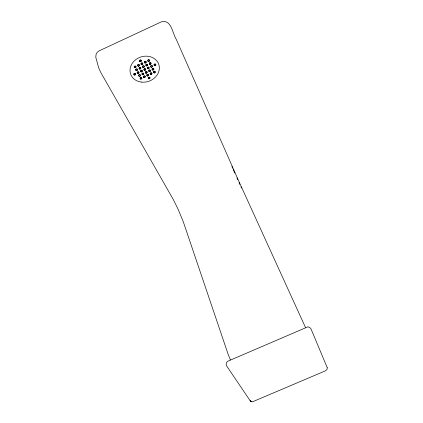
<?xml version="1.0" encoding="UTF-8"?>
<svg xmlns="http://www.w3.org/2000/svg" width="423" height="423" viewBox="0 0 423 423"><rect width="100%" height="100%" fill="white"/><g stroke="black" fill="none" stroke-linecap="round" stroke-linejoin="round"><path stroke-width="0.63" d="M230.403 359.894L228.013 353.94L183.207 221.53L177.967 208.957L173.367 199.656L100.759 72.455L98.696 67.865L95.788 57.301L96.095 54.25L97.237 52.251L99.061 50.882L161.745 21.679C171.601 19.664 172.32 33.026 176.301 39.45L238.429 180.362L305.448 327.397M231.92 166.503L232.719 168.301M233.247 169.496L234.839 173.092M236.959 177.882L237.752 179.68M239.08 182.673L239.878 184.47M240.936 186.866L241.47 188.061M155.31 65.369A0.894 0.767 -21.5 0 1 154.014 64.825A0.894 0.767 -21.5 0 1 155.252 63.973A0.894 0.767 -21.5 0 1 155.453 65.269M154.881 72.523A0.888 0.756 -20.9 0 1 153.486 72.259A0.888 0.756 -20.9 0 1 154.469 71.207A0.888 0.756 -20.9 0 1 155.051 72.338M152.518 69.864A0.888 0.761 -20.8 0 1 152.132 68.896A0.888 0.761 -20.8 0 1 153.232 68.389A0.888 0.761 -20.8 0 1 153.766 69.287M153.607 69.568A0.888 0.761 -20.8 0 1 153.343 69.784M151.608 67.051A0.894 0.767 -20.7 0 1 150.657 66.184A0.894 0.767 -20.7 0 1 151.979 65.576A0.894 0.767 -20.7 0 1 152.079 66.829M150.435 64.09A0.899 0.777 -20.6 0 1 149.208 63.498A0.899 0.777 -20.6 0 1 150.371 62.62A0.899 0.777 -20.6 0 1 150.778 63.831M149.478 60.711A0.899 0.783 -20.6 0 1 147.997 61.065A0.899 0.783 -20.6 0 1 148.42 59.738A0.899 0.783 -20.6 0 1 149.531 60.558M150.366 74.131A0.888 0.756 -20.1 0 1 150.339 73.063A0.888 0.756 -20.1 0 1 151.55 72.893A0.888 0.756 -20.1 0 1 151.656 73.951M151.238 74.237A0.888 0.756 -20.1 0 1 150.572 74.242M147.812 68.589A0.894 0.767 -19.9 0 1 147.495 67.368A0.894 0.767 -19.9 0 1 148.928 67.421A0.894 0.767 -19.9 0 1 148.235 68.605M146.543 65.745A0.899 0.772 -19.8 0 1 145.951 64.613A0.899 0.772 -19.8 0 1 147.4 64.418A0.899 0.772 -19.8 0 1 146.971 65.687M145.438 62.816A0.899 0.783 -19.7 0 1 144.375 62.239A0.899 0.783 -19.7 0 1 145.189 61.272A0.899 0.783 -19.7 0 1 146.141 61.975M146.041 62.361A0.899 0.783 -19.7 0 1 145.755 62.667M147.389 75.828A0.888 0.756 -19.4 0 1 146.94 74.675A0.888 0.756 -19.4 0 1 148.373 74.596A0.888 0.756 -19.4 0 1 147.812 75.807M143.244 67.315A0.899 0.772 -19 0 1 142.535 66.231A0.899 0.772 -19 0 1 143.994 65.967A0.899 0.772 -19 0 1 143.587 67.252M141.531 64.391A0.899 0.783 -18.9 0 1 141.197 63.154A0.899 0.783 -18.9 0 1 142.646 63.207A0.899 0.783 -18.9 0 1 141.959 64.407M140.225 61.509A0.904 0.788 -18.8 0 1 139.616 60.362A0.904 0.788 -18.8 0 1 141.081 60.161A0.904 0.788 -18.8 0 1 140.653 61.451M142.778 74.575A0.888 0.761 -18.5 0 1 141.996 73.708A0.888 0.761 -18.5 0 1 143.148 73.047A0.888 0.761 -18.5 0 1 143.63 74.088M143.534 74.221A0.888 0.761 -18.5 0 1 143.196 74.48M141.583 71.704A0.894 0.767 -18.4 0 1 140.531 70.89A0.894 0.767 -18.4 0 1 141.874 70.266A0.894 0.767 -18.4 0 1 141.901 71.556M140.367 68.743A0.899 0.772 -18.3 0 1 139.056 68.251A0.899 0.772 -18.3 0 1 140.177 67.32A0.899 0.772 -18.3 0 1 140.626 68.526M141.134 78.889A0.883 0.756 -18 0 1 140.087 78.118A0.883 0.756 -18 0 1 141.372 77.457A0.883 0.756 -18 0 1 141.515 78.694M139.997 75.939A0.888 0.761 -17.8 0 1 138.638 75.58A0.888 0.761 -17.8 0 1 139.653 74.58A0.888 0.761 -17.8 0 1 140.235 75.706M137.708 73.264A0.894 0.767 -17.7 0 1 137.375 72.047A0.894 0.767 -17.7 0 1 138.813 72.095A0.894 0.767 -17.7 0 1 138.136 73.274M136.005 70.313A0.899 0.772 -17.5 0 1 135.979 69.108A0.899 0.772 -17.5 0 1 137.327 69.219A0.899 0.772 -17.5 0 1 136.83 70.382M136.661 70.424A0.899 0.772 -17.5 0 1 136.312 70.43M135.423 67.469A0.899 0.777 -17.3 0 1 134.176 66.808A0.899 0.777 -17.3 0 1 135.492 66.057A0.899 0.777 -17.3 0 1 135.572 67.384M327.27 367.777L327.058 369.295L325.557 370.781L252.404 401.85L250.21 400.803L226.992 366.45C225.591 364.774 226.03 361.903 228.177 361.062L307.849 326.842L309.726 327.434L310.99 328.888L327.27 367.777M251.5 401.67L250.21 400.803L251.5 401.67M154.776 65.702A0.894 0.767 -21.5 0 0 155.812 64.619A0.894 0.767 -21.5 0 0 154.332 64.449A0.894 0.767 -21.5 0 0 154.776 65.702M154.21 72.957A0.888 0.756 -20.9 0 0 155.241 71.884A0.888 0.756 -20.9 0 0 153.771 71.725A0.888 0.756 -20.9 0 0 154.21 72.957M152.809 70.123A0.888 0.761 -20.8 0 0 153.845 69.044A0.888 0.761 -20.8 0 0 152.365 68.88A0.888 0.761 -20.8 0 0 152.809 70.123M151.397 67.262A0.894 0.767 -20.7 0 0 152.433 66.178A0.894 0.767 -20.7 0 0 150.953 66.009A0.894 0.767 -20.7 0 0 151.397 67.262M149.975 64.381A0.899 0.777 -20.6 0 0 151.016 63.291A0.899 0.777 -20.6 0 0 149.525 63.117A0.899 0.777 -20.6 0 0 149.975 64.381M148.542 61.478A0.899 0.783 -20.6 0 0 149.583 60.378A0.899 0.783 -20.6 0 0 148.082 60.203A0.899 0.783 -20.6 0 0 148.542 61.478M150.863 74.501A0.888 0.756 -20.1 0 0 151.889 73.433A0.888 0.756 -20.1 0 0 150.419 73.269A0.888 0.756 -20.1 0 0 150.863 74.501M149.451 71.672A0.888 0.761 -20 0 0 150.482 70.599A0.888 0.761 -20 0 0 149.002 70.435A0.888 0.761 -20 0 0 149.451 71.672M149.372 71.466A0.888 0.761 -20 0 0 150.403 70.392A0.888 0.761 -20 0 0 148.922 70.229A0.888 0.761 -20 0 0 149.372 71.466M148.024 68.822A0.894 0.767 -19.9 0 0 149.06 67.743A0.894 0.767 -19.9 0 0 147.574 67.574A0.894 0.767 -19.9 0 0 148.024 68.822M146.506 65.935A0.899 0.772 -19.8 0 0 147.648 64.936A0.899 0.772 -19.8 0 0 146.194 64.629A0.899 0.772 -19.8 0 0 146.506 65.935M145.057 63.038A0.899 0.783 -19.7 0 0 146.199 62.028A0.899 0.783 -19.7 0 0 144.74 61.721A0.899 0.783 -19.7 0 0 145.057 63.038M148.854 78.831A0.883 0.751 -19.5 0 0 149.975 77.853A0.883 0.751 -19.5 0 0 148.547 77.568A0.883 0.751 -19.5 0 0 148.854 78.831M148.774 78.62A0.883 0.751 -19.5 0 0 149.901 77.642A0.883 0.751 -19.5 0 0 148.473 77.356A0.883 0.751 -19.5 0 0 148.774 78.62M147.437 76.034A0.888 0.756 -19.4 0 0 148.563 75.051A0.888 0.756 -19.4 0 0 147.13 74.76A0.888 0.756 -19.4 0 0 147.437 76.034M146.009 73.211A0.888 0.761 -19.3 0 0 147.141 72.222A0.888 0.761 -19.3 0 0 145.697 71.931A0.888 0.761 -19.3 0 0 146.009 73.211M145.935 73.005A0.888 0.761 -19.3 0 0 147.067 72.016A0.888 0.761 -19.3 0 0 145.623 71.72A0.888 0.761 -19.3 0 0 145.935 73.005M144.571 70.371A0.894 0.767 -19.2 0 0 145.708 69.372A0.894 0.767 -19.2 0 0 144.259 69.076A0.894 0.767 -19.2 0 0 144.571 70.371M144.497 70.16A0.894 0.767 -19.2 0 0 145.628 69.166A0.894 0.767 -19.2 0 0 144.18 68.87A0.894 0.767 -19.2 0 0 144.497 70.16M143.122 67.5A0.899 0.772 -19 0 0 144.259 66.501A0.899 0.772 -19 0 0 142.805 66.2A0.899 0.772 -19 0 0 143.122 67.5M141.657 64.613A0.899 0.783 -18.9 0 0 142.8 63.603A0.899 0.783 -18.9 0 0 141.335 63.297A0.899 0.783 -18.9 0 0 141.657 64.613M140.182 61.695A0.904 0.788 -18.8 0 0 141.33 60.685A0.904 0.788 -18.8 0 0 139.854 60.373A0.904 0.788 -18.8 0 0 140.182 61.695M144.095 77.573A0.888 0.756 -18.7 0 0 145.221 76.595A0.888 0.756 -18.7 0 0 143.783 76.304A0.888 0.756 -18.7 0 0 144.095 77.573M144.021 77.367A0.883 0.756 -18.7 0 0 145.147 76.383A0.883 0.756 -18.7 0 0 143.709 76.098A0.883 0.756 -18.7 0 0 144.021 77.367M142.651 74.76A0.888 0.761 -18.5 0 0 143.783 73.776A0.888 0.761 -18.5 0 0 142.34 73.48A0.888 0.761 -18.5 0 0 142.651 74.76M141.203 71.926A0.894 0.767 -18.4 0 0 142.334 70.932A0.894 0.767 -18.4 0 0 140.88 70.636A0.894 0.767 -18.4 0 0 141.203 71.926M139.738 69.065A0.899 0.772 -18.3 0 0 140.875 68.066A0.899 0.772 -18.3 0 0 139.416 67.765A0.899 0.772 -18.3 0 0 139.738 69.065M138.263 66.184A0.899 0.777 -18.1 0 0 139.4 65.179A0.899 0.777 -18.1 0 0 137.935 64.872A0.899 0.777 -18.1 0 0 138.263 66.184M138.189 65.977A0.899 0.777 -18.1 0 0 139.326 64.973A0.899 0.777 -18.1 0 0 137.861 64.666A0.899 0.777 -18.1 0 0 138.189 65.977M140.753 79.117A0.888 0.756 -18 0 0 141.879 78.139A0.888 0.756 -18 0 0 140.436 77.853A0.888 0.756 -18 0 0 140.753 79.117M139.299 76.314A0.888 0.761 -17.8 0 0 140.425 75.326A0.888 0.761 -17.8 0 0 138.977 75.035A0.888 0.761 -17.8 0 0 139.299 76.314M137.835 73.486A0.894 0.767 -17.7 0 0 138.966 72.492A0.894 0.767 -17.7 0 0 137.507 72.196A0.894 0.767 -17.7 0 0 137.835 73.486M136.359 70.63A0.899 0.772 -17.5 0 0 137.491 69.631A0.899 0.772 -17.5 0 0 136.026 69.335A0.899 0.772 -17.5 0 0 136.359 70.63M134.868 67.754A0.899 0.777 -17.3 0 0 136.005 66.749A0.899 0.777 -17.3 0 0 134.535 66.448A0.899 0.777 -17.3 0 0 134.868 67.754M134.472 75.04A0.894 0.767 -16.9 0 0 135.598 74.046A0.894 0.767 -16.9 0 0 134.139 73.755A0.894 0.767 -16.9 0 0 134.472 75.04M134.398 74.829A0.894 0.767 -16.9 0 0 135.524 73.84A0.894 0.767 -16.9 0 0 134.07 73.544A0.894 0.767 -16.9 0 0 134.398 74.829M141.287 82.083A14.884 12.79 -19.2 0 0 158.741 64.291A14.884 12.79 -19.2 0 0 134.017 61.155A14.884 12.79 -19.2 0 0 141.287 82.083"/></g></svg>
